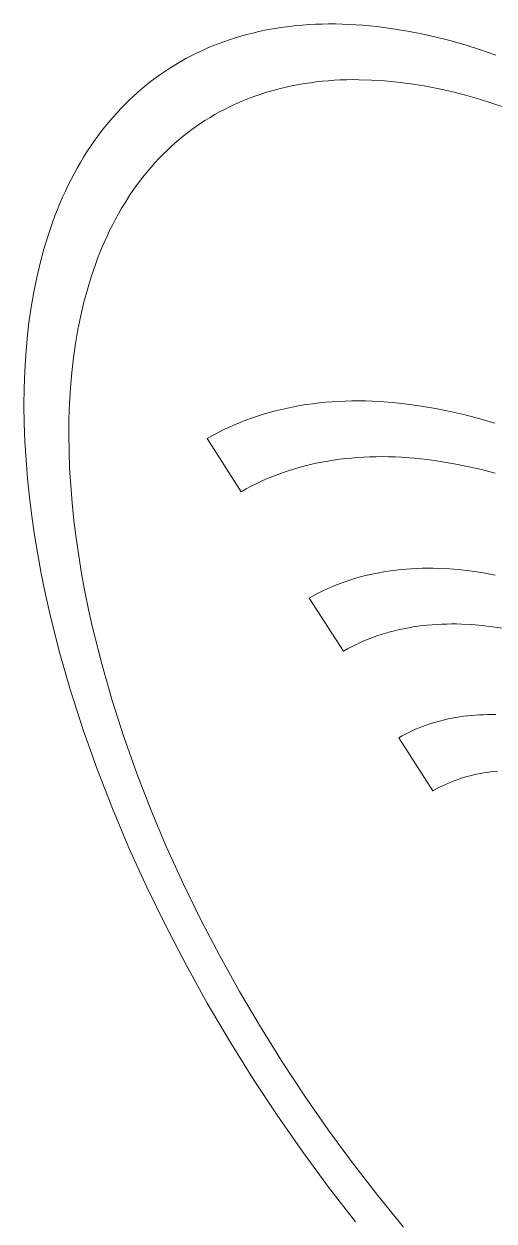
# Model space of a CAD drawing. Header units: millimetres. Extents: x -208 to 4974, y -28 to 3137.
# Drawn here: x 3581.53 to 3590.48, y 1648.91 to 1671.72 of the extents above; entities that cross this region are included whole.
import ezdxf

# ---------------------------------------------------------------- set-up
doc = ezdxf.new("R2010")
doc.units = ezdxf.units.MM
doc.layers.add('ZANO_R', color=7, linetype='Continuous', lineweight=0)

msp = doc.modelspace()

# ---------------------------------------------------------------- linework, layer by layer
at = {"layer": 'ZANO_R'}
for p, q in [((3586.835, 1671.7), (3586.713, 1671.689)), ((3586.959, 1671.709), (3586.835, 1671.7)), ((3587.083, 1671.715), (3586.959, 1671.709)), ((3587.209, 1671.72), (3587.083, 1671.715)), ((3587.335, 1671.722), (3587.209, 1671.72)), ((3587.463, 1671.721), (3587.335, 1671.722)), ((3587.722, 1671.714), (3587.463, 1671.721)), ((3587.985, 1671.698), (3587.722, 1671.714)), ((3585.664, 1671.489), (3585.554, 1671.456)), ((3585.776, 1671.52), (3585.664, 1671.489)), ((3585.889, 1671.549), (3585.776, 1671.52)), ((3586.003, 1671.576), (3585.889, 1671.549)), ((3586.119, 1671.6), (3586.003, 1671.576)), ((3586.235, 1671.622), (3586.119, 1671.6)), ((3586.353, 1671.642), (3586.235, 1671.622)), ((3586.472, 1671.66), (3586.353, 1671.642)), ((3586.592, 1671.676), (3586.472, 1671.66)), ((3586.713, 1671.689), (3586.592, 1671.676)), ((3588.251, 1671.672), (3587.985, 1671.698)), ((3588.522, 1671.637), (3588.251, 1671.672)), ((3588.797, 1671.593), (3588.522, 1671.637)), ((3589.075, 1671.539), (3588.797, 1671.593)), ((3589.357, 1671.476), (3589.075, 1671.539)), ((3589.643, 1671.404), (3589.357, 1671.476)), ((3585.02, 1671.258), (3584.917, 1671.212)), ((3585.124, 1671.302), (3585.02, 1671.258)), ((3585.23, 1671.344), (3585.124, 1671.302)), ((3585.337, 1671.383), (3585.23, 1671.344)), ((3585.445, 1671.421), (3585.337, 1671.383)), ((3585.554, 1671.456), (3585.445, 1671.421)), ((3589.932, 1671.322), (3589.643, 1671.404)), ((3590.225, 1671.231), (3589.932, 1671.322)), ((3584.616, 1671.061), (3584.518, 1671.006)), ((3584.715, 1671.113), (3584.616, 1671.061)), ((3584.815, 1671.164), (3584.715, 1671.113)), ((3584.917, 1671.212), (3584.815, 1671.164)), ((3590.52, 1671.129), (3590.225, 1671.231)), ((3584.234, 1670.83), (3584.141, 1670.767)), ((3584.327, 1670.891), (3584.234, 1670.83)), ((3584.422, 1670.95), (3584.327, 1670.891)), ((3584.518, 1671.006), (3584.422, 1670.95)), ((3583.873, 1670.566), (3583.787, 1670.495)), ((3583.961, 1670.635), (3583.873, 1670.566)), ((3584.051, 1670.702), (3583.961, 1670.635)), ((3584.141, 1670.767), (3584.051, 1670.702)), ((3586.658, 1670.546), (3586.766, 1670.567)), ((3586.766, 1670.567), (3586.876, 1670.586)), ((3586.876, 1670.586), (3586.987, 1670.602)), ((3586.987, 1670.602), (3587.099, 1670.617)), ((3587.099, 1670.617), (3587.211, 1670.629)), ((3587.211, 1670.629), (3587.325, 1670.639)), ((3587.325, 1670.639), (3587.44, 1670.648)), ((3587.44, 1670.648), (3587.556, 1670.654)), ((3587.556, 1670.654), (3587.673, 1670.658)), ((3587.673, 1670.658), (3587.791, 1670.66)), ((3587.791, 1670.66), (3587.91, 1670.659)), ((3587.91, 1670.659), (3588.151, 1670.653)), ((3588.151, 1670.653), (3588.396, 1670.637)), ((3588.396, 1670.637), (3588.644, 1670.613)), ((3588.644, 1670.613), (3588.896, 1670.581)), ((3588.896, 1670.581), (3589.152, 1670.54)), ((3583.618, 1670.346), (3583.536, 1670.269)), ((3583.702, 1670.421), (3583.618, 1670.346)), ((3583.787, 1670.495), (3583.702, 1670.421)), ((3585.83, 1670.308), (3585.929, 1670.345)), ((3585.929, 1670.345), (3586.03, 1670.38)), ((3586.03, 1670.38), (3586.132, 1670.412)), ((3586.132, 1670.412), (3586.235, 1670.443)), ((3586.235, 1670.443), (3586.339, 1670.472)), ((3586.339, 1670.472), (3586.444, 1670.499)), ((3586.444, 1670.499), (3586.55, 1670.524)), ((3586.55, 1670.524), (3586.658, 1670.546)), ((3589.152, 1670.54), (3589.411, 1670.49)), ((3589.411, 1670.49), (3589.674, 1670.431)), ((3589.674, 1670.431), (3589.94, 1670.364)), ((3589.94, 1670.364), (3590.209, 1670.287)), ((3583.376, 1670.108), (3583.298, 1670.024)), ((3583.455, 1670.189), (3583.376, 1670.108)), ((3583.536, 1670.269), (3583.455, 1670.189)), ((3585.351, 1670.093), (3585.444, 1670.14)), ((3585.444, 1670.14), (3585.539, 1670.185)), ((3585.539, 1670.185), (3585.635, 1670.228)), ((3585.635, 1670.228), (3585.732, 1670.269)), ((3585.732, 1670.269), (3585.83, 1670.308)), ((3590.209, 1670.287), (3590.482, 1670.202)), ((3590.482, 1670.202), (3590.757, 1670.108)), ((3583.222, 1669.939), (3583.147, 1669.851)), ((3583.298, 1670.024), (3583.222, 1669.939)), ((3584.902, 1669.829), (3584.989, 1669.886)), ((3584.989, 1669.886), (3585.078, 1669.941)), ((3585.078, 1669.941), (3585.168, 1669.994)), ((3585.168, 1669.994), (3585.258, 1670.044)), ((3585.258, 1670.044), (3585.351, 1670.093)), ((3583.003, 1669.67), (3582.932, 1669.577)), ((3583.074, 1669.762), (3583.003, 1669.67)), ((3583.147, 1669.851), (3583.074, 1669.762)), ((3584.567, 1669.583), (3584.649, 1669.648)), ((3584.649, 1669.648), (3584.732, 1669.71)), ((3584.732, 1669.71), (3584.816, 1669.771)), ((3584.816, 1669.771), (3584.902, 1669.829)), ((3582.864, 1669.481), (3582.797, 1669.384)), ((3582.932, 1669.577), (3582.864, 1669.481)), ((3584.329, 1669.378), (3584.407, 1669.449)), ((3584.407, 1669.449), (3584.486, 1669.517)), ((3584.486, 1669.517), (3584.567, 1669.583)), ((3582.732, 1669.284), (3582.668, 1669.183)), ((3582.797, 1669.384), (3582.732, 1669.284)), ((3584.103, 1669.156), (3584.177, 1669.232)), ((3584.177, 1669.232), (3584.252, 1669.306)), ((3584.252, 1669.306), (3584.329, 1669.378)), ((3582.545, 1668.974), (3582.486, 1668.867)), ((3582.606, 1669.08), (3582.545, 1668.974)), ((3582.668, 1669.183), (3582.606, 1669.08)), ((3583.891, 1668.918), (3583.96, 1668.999)), ((3583.96, 1668.999), (3584.031, 1669.079)), ((3584.031, 1669.079), (3584.103, 1669.156)), ((3582.429, 1668.758), (3582.374, 1668.647)), ((3582.486, 1668.867), (3582.429, 1668.758)), ((3583.69, 1668.662), (3583.756, 1668.749)), ((3583.756, 1668.749), (3583.822, 1668.834)), ((3583.822, 1668.834), (3583.891, 1668.918)), ((3582.32, 1668.534), (3582.267, 1668.419)), ((3582.374, 1668.647), (3582.32, 1668.534)), ((3583.564, 1668.482), (3583.627, 1668.573)), ((3583.627, 1668.573), (3583.69, 1668.662)), ((3582.217, 1668.302), (3582.168, 1668.183)), ((3582.267, 1668.419), (3582.217, 1668.302)), ((3583.386, 1668.199), (3583.444, 1668.295)), ((3583.444, 1668.295), (3583.503, 1668.39)), ((3583.503, 1668.39), (3583.564, 1668.482)), ((3582.121, 1668.062), (3582.076, 1667.94)), ((3582.168, 1668.183), (3582.121, 1668.062)), ((3583.275, 1668.001), (3583.33, 1668.101)), ((3583.33, 1668.101), (3583.386, 1668.199)), ((3582.076, 1667.94), (3581.99, 1667.689)), ((3583.17, 1667.796), (3583.222, 1667.899)), ((3583.222, 1667.899), (3583.275, 1668.001)), ((3581.99, 1667.689), (3581.911, 1667.431)), ((3583.071, 1667.584), (3583.12, 1667.691)), ((3583.12, 1667.691), (3583.17, 1667.796)), ((3581.911, 1667.431), (3581.84, 1667.165)), ((3582.978, 1667.364), (3583.024, 1667.475)), ((3583.024, 1667.475), (3583.071, 1667.584)), ((3581.84, 1667.165), (3581.776, 1666.892)), ((3582.813, 1666.904), (3582.892, 1667.138)), ((3582.892, 1667.138), (3582.935, 1667.252)), ((3582.935, 1667.252), (3582.978, 1667.364)), ((3581.776, 1666.892), (3581.719, 1666.611)), ((3582.739, 1666.663), (3582.813, 1666.904)), ((3581.719, 1666.611), (3581.669, 1666.324)), ((3582.673, 1666.416), (3582.739, 1666.663)), ((3581.669, 1666.324), (3581.627, 1666.029)), ((3582.613, 1666.162), (3582.673, 1666.416)), ((3581.627, 1666.029), (3581.593, 1665.727)), ((3582.56, 1665.9), (3582.613, 1666.162)), ((3582.514, 1665.632), (3582.56, 1665.9)), ((3581.593, 1665.727), (3581.566, 1665.417)), ((3582.475, 1665.358), (3582.514, 1665.632)), ((3581.566, 1665.417), (3581.547, 1665.101)), ((3582.442, 1665.076), (3582.475, 1665.358)), ((3581.547, 1665.101), (3581.535, 1664.777)), ((3582.417, 1664.788), (3582.442, 1665.076)), ((3581.535, 1664.777), (3581.532, 1664.447)), ((3582.4, 1664.494), (3582.417, 1664.788)), ((3581.532, 1664.447), (3581.537, 1664.11)), ((3582.389, 1664.192), (3582.4, 1664.494)), ((3586.552, 1664.401), (3586.436, 1664.375)), ((3586.67, 1664.425), (3586.552, 1664.401)), ((3586.789, 1664.447), (3586.67, 1664.425)), ((3586.91, 1664.466), (3586.789, 1664.447)), ((3587.031, 1664.483), (3586.91, 1664.466)), ((3587.153, 1664.498), (3587.031, 1664.483)), ((3587.276, 1664.51), (3587.153, 1664.498)), ((3587.4, 1664.52), (3587.276, 1664.51)), ((3587.525, 1664.528), (3587.4, 1664.52)), ((3587.651, 1664.533), (3587.525, 1664.528)), ((3587.778, 1664.536), (3587.651, 1664.533)), ((3587.906, 1664.537), (3587.778, 1664.536)), ((3588.035, 1664.536), (3587.906, 1664.537)), ((3588.165, 1664.532), (3588.035, 1664.536)), ((3588.296, 1664.525), (3588.165, 1664.532)), ((3588.56, 1664.506), (3588.296, 1664.525)), ((3588.828, 1664.478), (3588.56, 1664.506)), ((3589.099, 1664.44), (3588.828, 1664.478)), ((3589.373, 1664.393), (3589.099, 1664.44)), ((3582.386, 1663.885), (3582.389, 1664.192)), ((3585.868, 1664.208), (3585.757, 1664.168)), ((3585.979, 1664.246), (3585.868, 1664.208)), ((3586.091, 1664.282), (3585.979, 1664.246)), ((3586.205, 1664.315), (3586.091, 1664.282)), ((3586.32, 1664.346), (3586.205, 1664.315)), ((3586.436, 1664.375), (3586.32, 1664.346)), ((3589.651, 1664.336), (3589.373, 1664.393)), ((3589.932, 1664.271), (3589.651, 1664.336)), ((3590.215, 1664.196), (3589.932, 1664.271)), ((3590.502, 1664.113), (3590.215, 1664.196)), ((3581.537, 1664.11), (3581.549, 1663.766)), ((3585.329, 1663.983), (3585.224, 1663.93)), ((3585.434, 1664.032), (3585.329, 1663.983)), ((3585.541, 1664.08), (3585.434, 1664.032)), ((3585.648, 1664.125), (3585.541, 1664.08)), ((3585.757, 1664.168), (3585.648, 1664.125)), ((3581.549, 1663.766), (3581.571, 1663.415)), ((3582.39, 1663.57), (3582.386, 1663.885)), ((3585.121, 1663.876), (3585.019, 1663.819)), ((3585.019, 1663.819), (3585.669, 1662.806)), ((3585.224, 1663.93), (3585.121, 1663.876)), ((3582.402, 1663.25), (3582.39, 1663.57)), ((3581.571, 1663.415), (3581.6, 1663.059)), ((3586.667, 1663.237), (3586.773, 1663.268)), ((3586.773, 1663.268), (3586.88, 1663.297)), ((3586.88, 1663.297), (3586.988, 1663.323)), ((3586.988, 1663.323), (3587.096, 1663.348)), ((3587.096, 1663.348), (3587.206, 1663.37)), ((3587.206, 1663.37), (3587.317, 1663.39)), ((3587.317, 1663.39), (3587.429, 1663.408)), ((3587.429, 1663.408), (3587.542, 1663.424)), ((3587.542, 1663.424), (3587.656, 1663.438)), ((3587.656, 1663.438), (3587.77, 1663.449)), ((3587.77, 1663.449), (3587.886, 1663.459)), ((3587.886, 1663.459), (3588.002, 1663.466)), ((3588.002, 1663.466), (3588.12, 1663.471)), ((3588.12, 1663.471), (3588.238, 1663.474)), ((3588.238, 1663.474), (3588.357, 1663.475)), ((3588.357, 1663.475), (3588.478, 1663.473)), ((3588.478, 1663.473), (3588.599, 1663.469)), ((3588.599, 1663.469), (3588.72, 1663.464)), ((3588.72, 1663.464), (3588.966, 1663.446)), ((3588.966, 1663.446), (3589.216, 1663.419)), ((3589.216, 1663.419), (3589.468, 1663.384)), ((3589.468, 1663.384), (3589.724, 1663.34)), ((3589.724, 1663.34), (3589.982, 1663.288)), ((3589.982, 1663.288), (3590.244, 1663.227)), ((3581.6, 1663.059), (3581.637, 1662.701)), ((3582.422, 1662.923), (3582.402, 1663.25)), ((3586.055, 1663.005), (3586.154, 1663.049)), ((3586.154, 1663.049), (3586.254, 1663.091)), ((3586.254, 1663.091), (3586.356, 1663.13)), ((3586.356, 1663.13), (3586.459, 1663.168)), ((3586.459, 1663.168), (3586.562, 1663.204)), ((3586.562, 1663.204), (3586.667, 1663.237)), ((3590.244, 1663.227), (3590.508, 1663.157)), ((3582.449, 1662.592), (3582.422, 1662.923)), ((3585.669, 1662.806), (3585.763, 1662.859)), ((3585.763, 1662.859), (3585.859, 1662.91)), ((3585.859, 1662.91), (3585.956, 1662.958)), ((3585.956, 1662.958), (3586.055, 1663.005)), ((3581.637, 1662.701), (3581.681, 1662.34)), ((3582.484, 1662.258), (3582.449, 1662.592)), ((3581.681, 1662.34), (3581.734, 1661.978)), ((3582.525, 1661.923), (3582.484, 1662.258)), ((3581.734, 1661.978), (3581.794, 1661.613)), ((3582.574, 1661.585), (3582.525, 1661.923)), ((3581.794, 1661.613), (3581.862, 1661.247)), ((3582.63, 1661.245), (3582.574, 1661.585)), ((3581.862, 1661.247), (3581.936, 1660.879)), ((3582.693, 1660.904), (3582.63, 1661.245)), ((3588.034, 1661.207), (3587.941, 1661.182)), ((3588.129, 1661.229), (3588.034, 1661.207)), ((3588.225, 1661.25), (3588.129, 1661.229)), ((3588.321, 1661.268), (3588.225, 1661.25)), ((3588.418, 1661.285), (3588.321, 1661.268)), ((3588.516, 1661.3), (3588.418, 1661.285)), ((3588.615, 1661.312), (3588.516, 1661.3)), ((3588.714, 1661.323), (3588.615, 1661.312)), ((3588.814, 1661.332), (3588.714, 1661.323)), ((3588.915, 1661.339), (3588.814, 1661.332)), ((3589.017, 1661.344), (3588.915, 1661.339)), ((3589.119, 1661.347), (3589.017, 1661.344)), ((3589.222, 1661.348), (3589.119, 1661.347)), ((3589.326, 1661.348), (3589.222, 1661.348)), ((3589.43, 1661.345), (3589.326, 1661.348)), ((3589.641, 1661.335), (3589.43, 1661.345)), ((3589.853, 1661.317), (3589.641, 1661.335)), ((3590.069, 1661.291), (3589.853, 1661.317)), ((3590.286, 1661.259), (3590.069, 1661.291)), ((3590.506, 1661.219), (3590.286, 1661.259)), ((3587.395, 1660.994), (3587.308, 1660.955)), ((3587.484, 1661.03), (3587.395, 1660.994)), ((3587.574, 1661.065), (3587.484, 1661.03)), ((3587.664, 1661.097), (3587.574, 1661.065)), ((3587.755, 1661.128), (3587.664, 1661.097)), ((3587.848, 1661.156), (3587.755, 1661.128)), ((3587.941, 1661.182), (3587.848, 1661.156)), ((3581.936, 1660.879), (3582.019, 1660.509)), ((3582.763, 1660.561), (3582.693, 1660.904)), ((3587.05, 1660.827), (3586.966, 1660.78)), ((3586.966, 1660.78), (3587.616, 1659.767)), ((3587.135, 1660.872), (3587.05, 1660.827)), ((3587.221, 1660.915), (3587.135, 1660.872)), ((3587.308, 1660.955), (3587.221, 1660.915)), ((3582.839, 1660.217), (3582.763, 1660.561)), ((3582.019, 1660.509), (3582.204, 1659.766)), ((3583.012, 1659.525), (3582.839, 1660.217)), ((3588.253, 1660.057), (3588.337, 1660.085)), ((3588.337, 1660.085), (3588.421, 1660.111)), ((3588.421, 1660.111), (3588.506, 1660.135)), ((3588.506, 1660.135), (3588.592, 1660.157)), ((3588.592, 1660.157), (3588.678, 1660.178)), ((3588.678, 1660.178), (3588.766, 1660.196)), ((3588.766, 1660.196), (3588.854, 1660.213)), ((3588.854, 1660.213), (3588.942, 1660.229)), ((3588.942, 1660.229), (3589.032, 1660.242)), ((3589.032, 1660.242), (3589.122, 1660.254)), ((3589.122, 1660.254), (3589.213, 1660.263)), ((3589.213, 1660.263), (3589.305, 1660.271)), ((3589.305, 1660.271), (3589.397, 1660.278)), ((3589.397, 1660.278), (3589.49, 1660.282)), ((3589.49, 1660.282), (3589.583, 1660.285)), ((3589.583, 1660.285), (3589.677, 1660.286)), ((3589.677, 1660.286), (3589.772, 1660.286)), ((3589.772, 1660.286), (3589.867, 1660.284)), ((3589.867, 1660.284), (3590.06, 1660.274)), ((3590.06, 1660.274), (3590.254, 1660.257)), ((3590.254, 1660.257), (3590.451, 1660.234)), ((3590.451, 1660.234), (3590.65, 1660.204)), ((3587.692, 1659.81), (3587.77, 1659.851)), ((3587.77, 1659.851), (3587.848, 1659.89)), ((3587.848, 1659.89), (3587.927, 1659.927)), ((3587.927, 1659.927), (3588.008, 1659.962)), ((3588.008, 1659.962), (3588.089, 1659.996)), ((3588.089, 1659.996), (3588.17, 1660.027)), ((3588.17, 1660.027), (3588.253, 1660.057)), ((3582.204, 1659.766), (3582.418, 1659.019)), ((3587.616, 1659.767), (3587.692, 1659.81)), ((3583.211, 1658.83), (3583.012, 1659.525)), ((3582.418, 1659.019), (3582.658, 1658.27)), ((3583.435, 1658.132), (3583.211, 1658.83)), ((3589.612, 1658.476), (3589.54, 1658.459)), ((3589.684, 1658.49), (3589.612, 1658.476)), ((3589.757, 1658.504), (3589.684, 1658.49)), ((3589.831, 1658.516), (3589.757, 1658.504)), ((3589.905, 1658.526), (3589.831, 1658.516)), ((3589.98, 1658.535), (3589.905, 1658.526)), ((3590.056, 1658.543), (3589.98, 1658.535)), ((3590.132, 1658.549), (3590.056, 1658.543)), ((3590.209, 1658.554), (3590.132, 1658.549)), ((3590.286, 1658.557), (3590.209, 1658.554)), ((3590.364, 1658.559), (3590.286, 1658.557)), ((3590.443, 1658.559), (3590.364, 1658.559)), ((3590.522, 1658.558), (3590.443, 1658.559)), ((3582.658, 1658.27), (3582.925, 1657.519)), ((3588.926, 1658.249), (3588.861, 1658.219)), ((3588.991, 1658.278), (3588.926, 1658.249)), ((3589.057, 1658.306), (3588.991, 1658.278)), ((3589.124, 1658.332), (3589.057, 1658.306)), ((3589.192, 1658.357), (3589.124, 1658.332)), ((3589.26, 1658.38), (3589.192, 1658.357)), ((3589.329, 1658.402), (3589.26, 1658.38)), ((3589.399, 1658.423), (3589.329, 1658.402)), ((3589.469, 1658.442), (3589.399, 1658.423)), ((3589.54, 1658.459), (3589.469, 1658.442)), ((3583.683, 1657.433), (3583.435, 1658.132)), ((3588.734, 1658.153), (3588.671, 1658.118)), ((3588.671, 1658.118), (3589.32, 1657.105)), ((3588.797, 1658.187), (3588.734, 1658.153)), ((3588.861, 1658.219), (3588.797, 1658.187)), ((3582.925, 1657.519), (3583.216, 1656.769)), ((3583.955, 1656.733), (3583.683, 1657.433)), ((3589.783, 1657.317), (3589.843, 1657.338)), ((3589.843, 1657.338), (3589.905, 1657.357)), ((3589.905, 1657.357), (3589.967, 1657.376)), ((3589.967, 1657.376), (3590.029, 1657.392)), ((3590.029, 1657.392), (3590.092, 1657.408)), ((3590.092, 1657.408), (3590.156, 1657.422)), ((3590.156, 1657.422), (3590.22, 1657.436)), ((3590.22, 1657.436), (3590.285, 1657.447)), ((3590.285, 1657.447), (3590.351, 1657.458)), ((3590.351, 1657.458), (3590.417, 1657.467)), ((3590.417, 1657.467), (3590.483, 1657.475)), ((3590.483, 1657.475), (3590.55, 1657.482)), ((3589.32, 1657.105), (3589.376, 1657.136)), ((3589.376, 1657.136), (3589.432, 1657.166)), ((3589.432, 1657.166), (3589.489, 1657.194)), ((3589.489, 1657.194), (3589.546, 1657.222)), ((3589.546, 1657.222), (3589.604, 1657.247)), ((3589.604, 1657.247), (3589.663, 1657.272)), ((3589.663, 1657.272), (3589.723, 1657.295)), ((3589.723, 1657.295), (3589.783, 1657.317)), ((3583.216, 1656.769), (3583.532, 1656.019)), ((3584.249, 1656.035), (3583.955, 1656.733)), ((3583.532, 1656.019), (3583.872, 1655.272)), ((3584.565, 1655.34), (3584.249, 1656.035)), ((3583.872, 1655.272), (3584.234, 1654.53)), ((3584.903, 1654.648), (3584.565, 1655.34)), ((3585.261, 1653.961), (3584.903, 1654.648)), ((3584.234, 1654.53), (3584.619, 1653.792)), ((3585.638, 1653.281), (3585.261, 1653.961)), ((3584.619, 1653.792), (3585.024, 1653.061)), ((3586.034, 1652.607), (3585.638, 1653.281)), ((3585.024, 1653.061), (3585.449, 1652.339)), ((3586.448, 1651.943), (3586.034, 1652.607)), ((3585.449, 1652.339), (3585.894, 1651.625)), ((3586.879, 1651.288), (3586.448, 1651.943)), ((3585.894, 1651.625), (3586.357, 1650.922)), ((3587.327, 1650.644), (3586.879, 1651.288)), ((3586.357, 1650.922), (3586.837, 1650.231)), ((3587.79, 1650.013), (3587.327, 1650.644)), ((3586.837, 1650.231), (3587.335, 1649.553)), ((3588.269, 1649.395), (3587.79, 1650.013)), ((3587.335, 1649.553), (3587.848, 1648.889)), ((3588.761, 1648.792), (3588.269, 1649.395))]:
    msp.add_line(p, q, dxfattribs=at)

doc.saveas('drawing.dxf')
